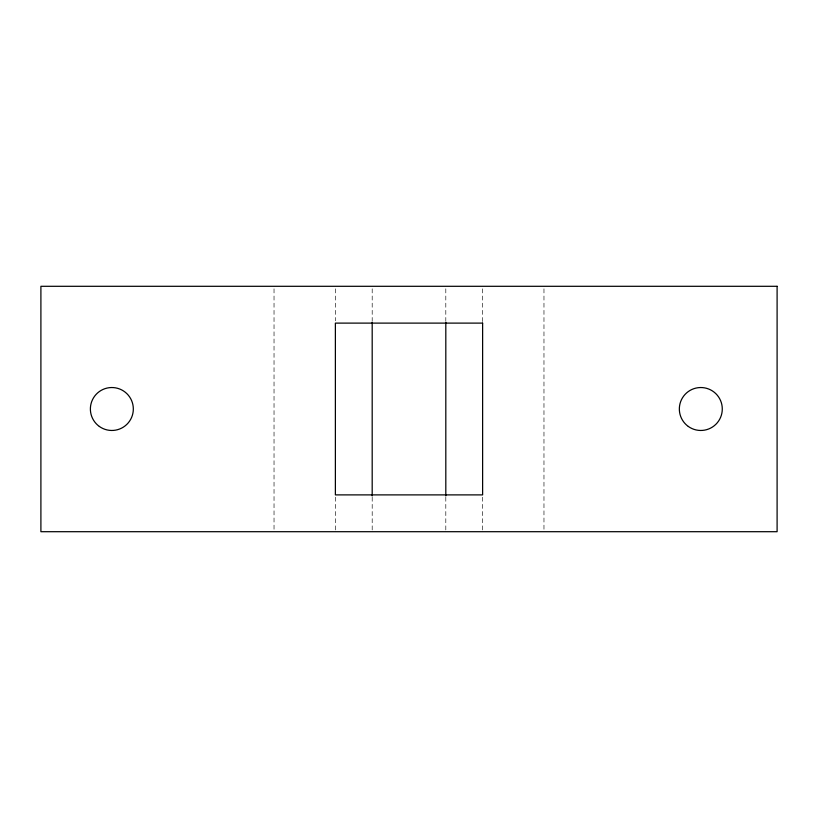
<?xml version="1.0" encoding="UTF-8"?>
<svg xmlns="http://www.w3.org/2000/svg" width="818" height="818" viewBox="0 0 818 818"><rect width="100%" height="100%" fill="white"/><g stroke="black" fill="none" stroke-linecap="round" stroke-linejoin="round"><path stroke-width="0.61" stroke-dasharray="4.09 3.07" d="M543.97 288.856L543.97 531.7M482.62 288.856L482.62 322.087M482.62 497.191L482.62 531.7M445.81 288.836L445.81 320.809M445.81 497.191L445.81 531.7M372.19 288.836L372.19 320.809M372.19 497.191L372.19 530.432M335.38 288.856L335.38 320.809M335.38 497.191L335.38 530.422M274.03 288.856L274.03 530.422"/><path stroke-width="1.23" d="M445.81 322.087L445.81 495.912M372.19 322.087L372.19 495.912M777.1 286.3L40.9 286.3L40.9 531.7L777.1 531.7L777.1 286.3M482.62 323.11L335.38 323.11L335.38 494.89L482.62 494.89L482.62 323.11M688.306 426.454A21.473 21.473 0 0 0 722.182 411.106A21.473 21.473 0 0 0 691.956 389.44A21.473 21.473 0 0 0 688.306 426.454M99.346 426.454A21.473 21.473 0 0 0 133.222 411.106A21.473 21.473 0 0 0 102.996 389.44A21.473 21.473 0 0 0 99.346 426.454"/></g></svg>
